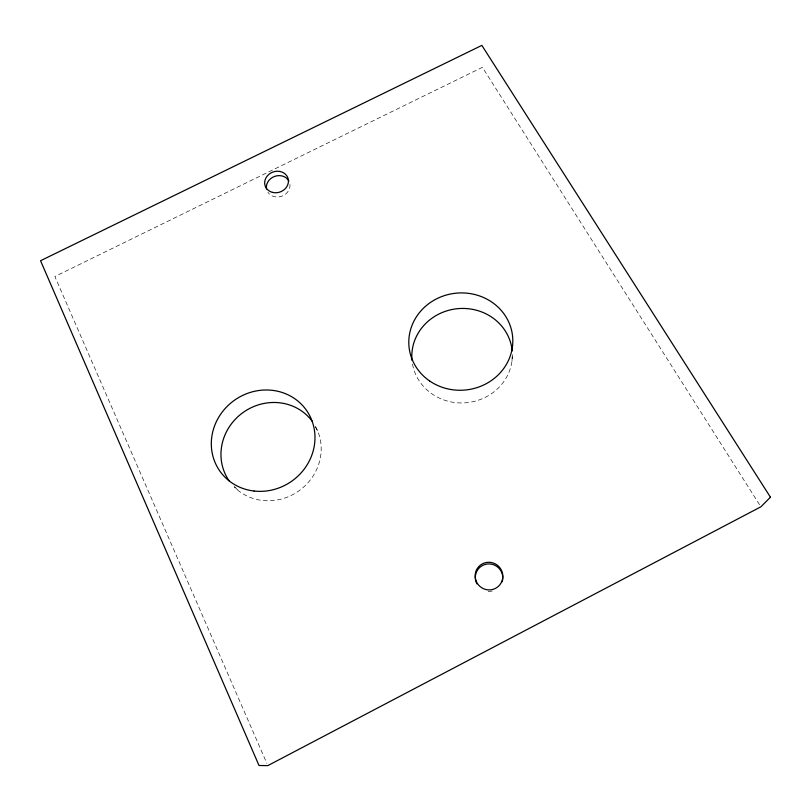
<?xml version="1.0" encoding="UTF-8"?>
<svg xmlns="http://www.w3.org/2000/svg" width="811" height="811" viewBox="0 0 811 811"><rect width="100%" height="100%" fill="white"/><g stroke="black" fill="none" stroke-linecap="round" stroke-linejoin="round"><path stroke-width="0.61" stroke-dasharray="4.05 3.04" d="M512.025 360.865L512.187 355.015M234.511 486.691L237.846 490.229M759.522 504.675L482.413 67.323L54.864 276.531L266.809 763.293M315.307 426.9L318.176 432.182M315.54 426.474A51.123 48.102 -35.6 0 1 299.796 490.219A51.123 48.102 -35.6 0 1 234.085 486.813M512.39 354.65A50.333 47.231 -5.7 0 1 466.447 402.722A50.333 47.231 -5.7 0 1 412.475 363.997M492.196 591.037A13.828 13.635 42.4 0 1 486.225 591.016M289.963 184.523A11.962 10.533 -19.7 0 1 281.701 196.242A11.962 10.533 -19.7 0 1 267.924 192.339"/><path stroke-width="1.22" d="M229.219 480.964A51.123 48.102 -35.6 0 1 242.935 412.606A51.123 48.102 -35.6 0 1 312.154 421.193M411.978 360.348A50.333 47.231 -5.7 0 1 457.708 308.667A50.333 47.231 -5.7 0 1 512.197 350.92M476.929 583.89A13.828 13.635 42.4 0 1 487.715 563.959A13.828 13.635 42.4 0 1 502.232 581.751M266.545 188.943A11.962 10.533 -19.7 0 1 274.686 176.382A11.962 10.533 -19.7 0 1 288.898 181.025M770.45 497.204L760.87 506.814L267.823 765.614L259.013 765.513L40.55 260.726L481.856 45.386L770.45 497.204M254.056 491.03A52.887 49.572 -34.9 0 0 311.88 420.564A52.887 49.572 -34.9 0 0 223.501 410.437A52.887 49.572 -34.9 0 0 254.056 491.03M429.495 380.876A52.056 48.64 -6.1 0 0 512.43 346.824A52.056 48.64 -6.1 0 0 440.474 297.059A52.056 48.64 -6.1 0 0 429.495 380.876M272.476 192.389A12.053 10.594 -19.6 0 0 288.27 179.282A12.053 10.594 -19.6 0 0 268.907 174.345A12.053 10.594 -19.6 0 0 272.476 192.389M475.499 579.074A13.939 13.736 41.6 0 0 498.471 586.292A13.939 13.736 41.6 0 0 492.966 562.915A13.939 13.736 41.6 0 0 475.499 579.074"/></g></svg>
